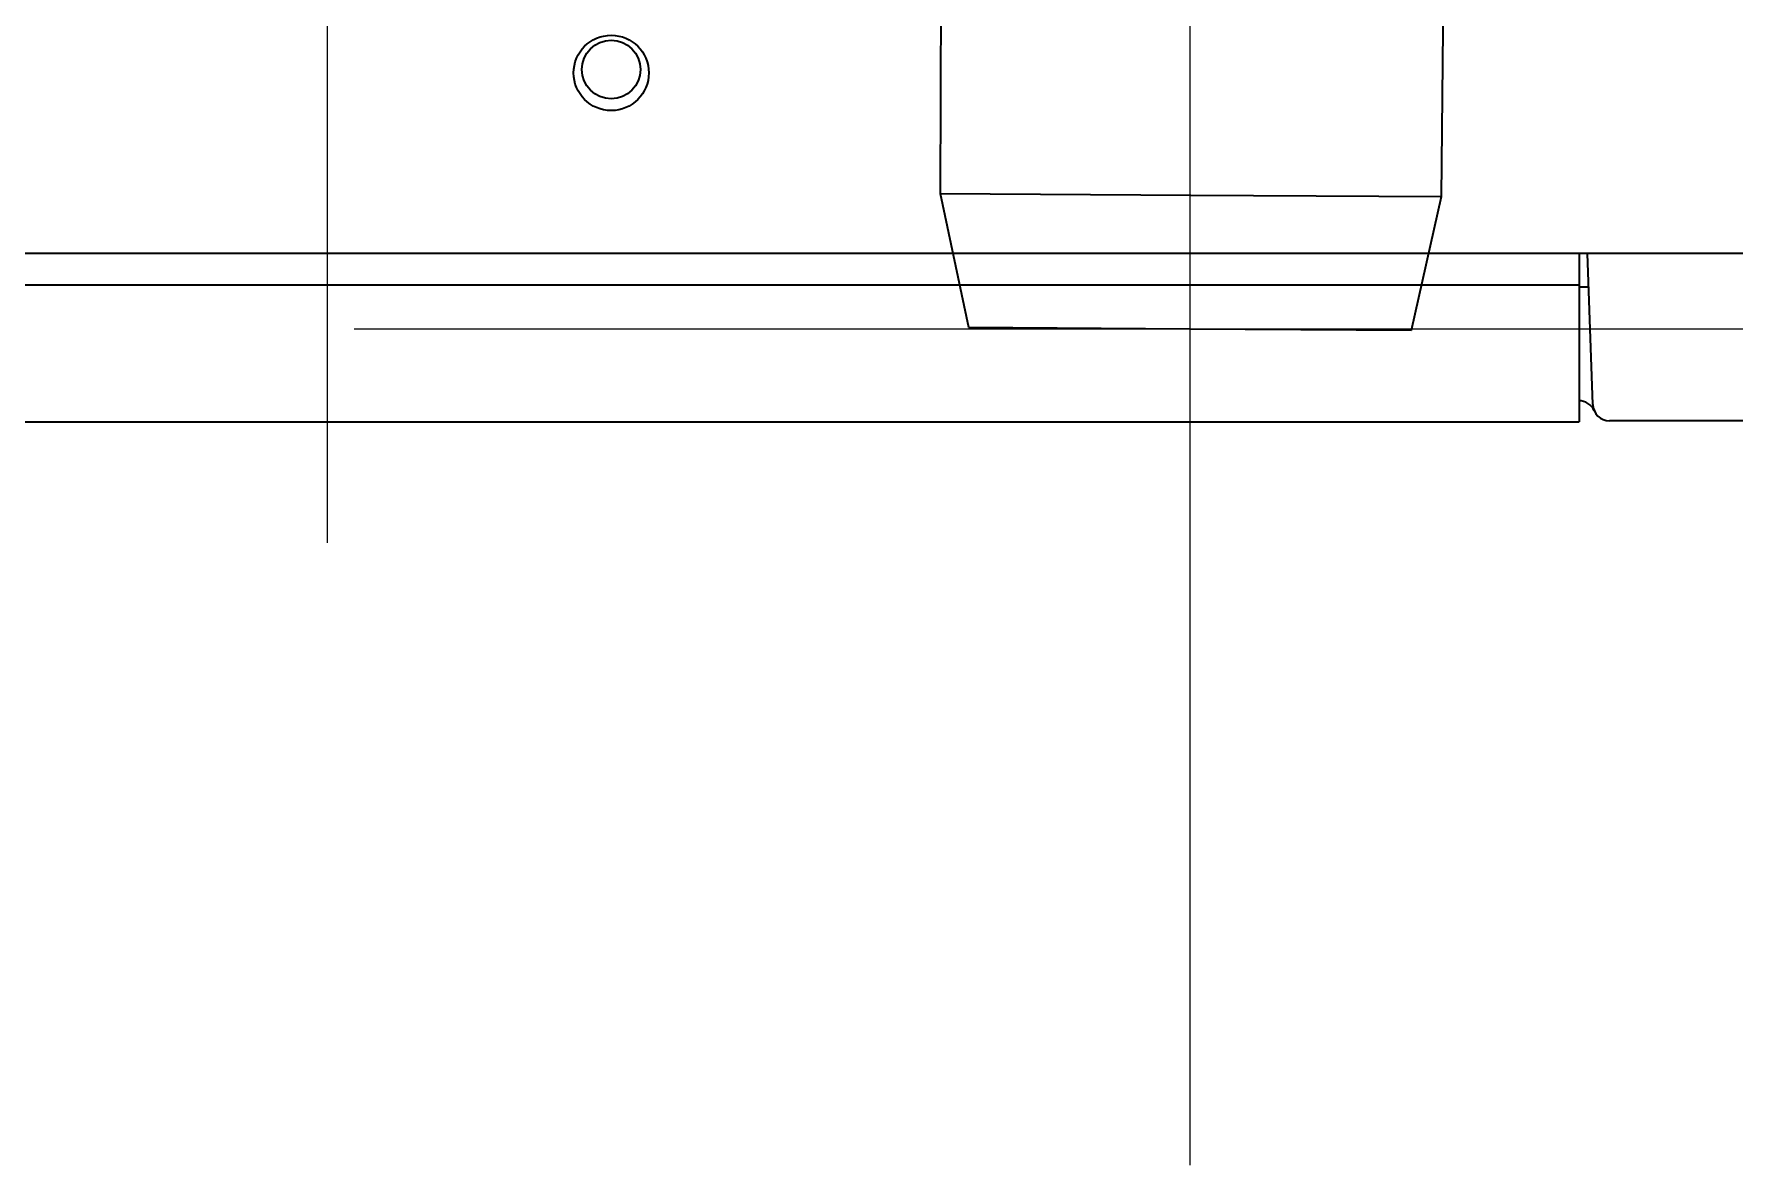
# Model space of a CAD drawing. Header units: inches. Extents: x 90 to 4161, y -506 to 3104.
# Drawn here: x 681.4 to 783.1, y 1147.8 to 1215.4 of the extents above; entities that cross this region are included whole.
import ezdxf

# ---------------------------------------------------------------- set-up
doc = ezdxf.new("R2010")
doc.units = ezdxf.units.IN
doc.layers.add('1', color=7, linetype='Continuous', true_color=0xffffff)
doc.layers.add('ORTHO$15', color=7, linetype='Continuous', true_color=0xffffff)

msp = doc.modelspace()

# ---------------------------------------------------------------- linework, layer by layer
at = {"color": 4}
msp.add_line((698.97, 1284.96), (698.97, 1184.96), dxfattribs=at)
at = {"color": 6}
for p, q in [((750.59, 1247.76), (750.59, 1147.76)), ((700.59, 1197.76), (800.59, 1197.76))]:
    msp.add_line(p, q, dxfattribs=at)
at = {"layer": '1', "color": 7, "linetype": 'Continuous', "lineweight": 35}
for p, q in [((838.37, 1202.26), (92.37, 1202.26)), ((773.87, 1202.26), (773.87, 1200.36)), ((774.69, 1193.23), (774.37, 1202.26)), ((773.87, 1200.36), (156.87, 1200.36)), ((773.87, 1200.36), (773.87, 1200.17)), ((773.87, 1200.36), (773.87, 1200.36)), ((773.87, 1200.36), (773.87, 1200.36)), ((773.87, 1200.26), (774.44, 1200.26)), ((773.87, 1200.17), (773.87, 1192.41)), ((156.87, 1192.2), (773.87, 1192.2)), ((773.87, 1192.41), (773.87, 1192.2)), ((834.37, 1192.26), (775.69, 1192.26))]:
    msp.add_line(p, q, dxfattribs=at)
for centre, radius in [((715.97, 1213.06), 2.25), ((715.97, 1213.26), 1.75)]:
    msp.add_circle(centre, radius, dxfattribs=at)
for centre, start, end in [((773.85, 1192.46), 23.5782, 90), ((775.69, 1193.26), 182, 270)]:
    msp.add_arc(centre, 1, start, end, dxfattribs=at)
at = {"layer": 'ORTHO$15', "color": 7, "linetype": 'Continuous', "lineweight": 35, "extrusion": (-0.252612, 0.967568, 0)}
for p, q in [((735.79, 1250.12), (735.64, 1205.86)), ((765.64, 1205.67), (766.06, 1249.92)), ((735.64, 1205.86), (737.34, 1197.85)), ((735.64, 1205.86), (750.64, 1205.76)), ((750.64, 1205.76), (765.64, 1205.67)), ((763.84, 1197.68), (765.64, 1205.67)), ((737.34, 1197.85), (750.59, 1197.76)), ((750.59, 1197.76), (763.84, 1197.68))]:
    msp.add_line(p, q, dxfattribs=at)

doc.saveas('drawing.dxf')
